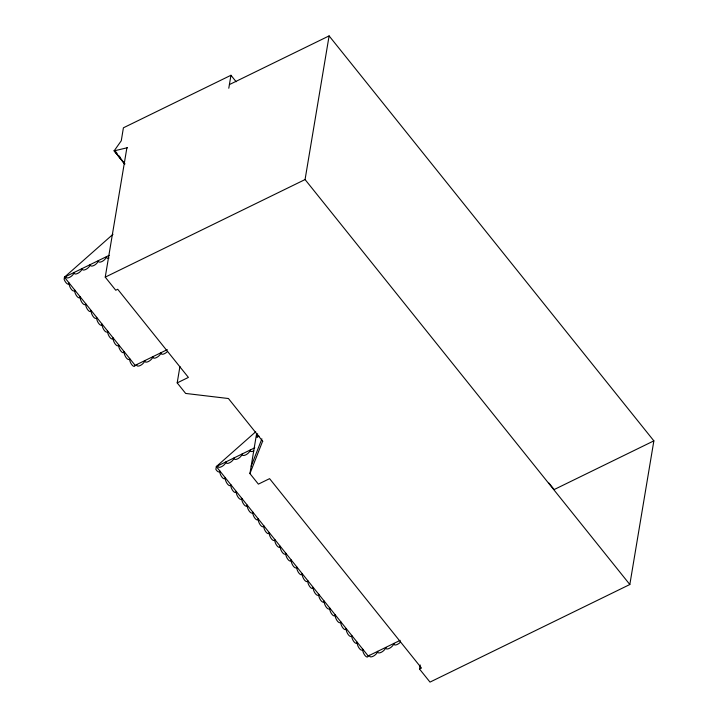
<?xml version="1.0" encoding="UTF-8"?>
<svg xmlns="http://www.w3.org/2000/svg" width="718" height="718" viewBox="0 0 718 718"><rect width="100%" height="100%" fill="white"/><g stroke="black" fill="none" stroke-linecap="round" stroke-linejoin="round"><path stroke-width="1.08" d="M114.279 150.816L124.824 163.83M262.797 441.373L228.432 398.526L185.648 393.437L177.193 382.891L188.403 377.417L117.716 289.273L115.742 290.234L105.241 277.139L126.853 148.016L127.472 147.711L114.144 150.861L121.279 140.755L123.406 127.804L230.963 75.273L236.15 81.753M177.193 382.891L179.94 366.449M228.791 88.242L230.963 75.273M229.401 84.589L329.104 35.9L653.865 440.861L629.83 584.515L430.001 682.1L419.5 669.005L421.475 668.045L269.591 478.655L258.381 484.129L249.927 473.584L256.523 434.13M259.054 436.149L257.08 437.118L257.636 433.807M629.83 584.515L305.069 179.554L329.104 35.9M419.5 669.005L420.183 664.949M369.591 655.283L369.528 656.019A4.981 2.235 -38.7 0 0 373.127 656.27A4.981 2.235 -38.7 0 0 377.444 652.15L377.677 651.334M385.772 647.465L385.539 648.201A4.981 2.235 -38.7 0 1 381.213 652.321A4.981 2.235 -38.7 0 1 377.623 652.061L377.614 651.54M251.165 466.179L261.89 438.833M249.927 473.584L262.635 441.175M114.297 150.708L124.672 163.982M112.986 234.301L64.449 277.184L64.135 279.293A4.918 1.975 64 0 0 67.025 283.655A4.918 1.975 64 0 0 69.17 283.08A4.918 1.975 64 0 0 71.432 289.426A4.918 1.975 64 0 0 74.663 289.928A4.918 1.975 64 0 0 76.925 296.274A4.918 1.975 64 0 0 80.165 296.785A4.918 1.975 64 0 0 82.426 303.131A4.918 1.975 64 0 0 85.657 303.642A4.918 1.975 64 0 0 87.919 309.988A4.918 1.975 64 0 0 91.159 310.499A4.918 1.975 64 0 0 93.421 316.844A4.918 1.975 64 0 0 96.652 317.347A4.918 1.975 64 0 0 98.913 323.692A4.918 1.975 64 0 0 102.153 324.204A4.918 1.975 64 0 0 104.415 330.549A4.918 1.975 64 0 0 107.646 331.061A4.918 1.975 64 0 0 109.908 337.406A4.918 1.975 64 0 0 113.148 337.918A4.918 1.975 64 0 0 115.41 344.263A4.918 1.975 64 0 0 118.641 344.766A4.918 1.975 64 0 0 120.902 351.111A4.918 1.975 64 0 0 124.142 351.623A4.918 1.975 64 0 0 126.404 357.968A4.918 1.975 64 0 0 129.635 358.479A4.918 1.975 64 0 0 131.897 364.825A4.918 1.975 64 0 0 135.137 365.336L167.303 349.63M255.716 431.769L216.324 466.574L215.849 469.384A4.918 1.975 64 0 0 219.78 470.882A4.918 1.975 64 0 0 222.041 477.228A4.918 1.975 64 0 0 225.272 477.739A4.918 1.975 64 0 0 227.534 484.085A4.918 1.975 64 0 0 230.774 484.587A4.918 1.975 64 0 0 233.036 490.933A4.918 1.975 64 0 0 236.267 491.444A4.918 1.975 64 0 0 238.529 497.789A4.918 1.975 64 0 0 241.769 498.301A4.918 1.975 64 0 0 244.03 504.646A4.918 1.975 64 0 0 247.261 505.158A4.918 1.975 64 0 0 249.523 511.503A4.918 1.975 64 0 0 252.763 512.006A4.918 1.975 64 0 0 255.025 518.351A4.918 1.975 64 0 0 258.256 518.863A4.918 1.975 64 0 0 260.517 525.208A4.918 1.975 64 0 0 263.757 525.72A4.918 1.975 64 0 0 266.019 532.065A4.918 1.975 64 0 0 269.259 532.577A4.918 1.975 64 0 0 271.512 538.922A4.918 1.975 64 0 0 274.752 539.433A4.918 1.975 64 0 0 277.013 545.779A4.918 1.975 64 0 0 280.253 546.281A4.918 1.975 64 0 0 282.506 552.627A4.918 1.975 64 0 0 285.746 553.138A4.918 1.975 64 0 0 288.008 559.484A4.918 1.975 64 0 0 291.248 559.995A4.918 1.975 64 0 0 293.5 566.34A4.918 1.975 64 0 0 296.74 566.852A4.918 1.975 64 0 0 299.002 573.197A4.918 1.975 64 0 0 302.242 573.7A4.918 1.975 64 0 0 304.495 580.045A4.918 1.975 64 0 0 307.735 580.557A4.918 1.975 64 0 0 309.996 586.902A4.918 1.975 64 0 0 313.236 587.414A4.918 1.975 64 0 0 315.489 593.759A4.918 1.975 64 0 0 318.729 594.271A4.918 1.975 64 0 0 320.991 600.616A4.918 1.975 64 0 0 324.231 601.119A4.918 1.975 64 0 0 326.484 607.464A4.918 1.975 64 0 0 329.724 607.975A4.918 1.975 64 0 0 331.985 614.321A4.918 1.975 64 0 0 335.225 614.832A4.918 1.975 64 0 0 337.478 621.178A4.918 1.975 64 0 0 340.718 621.689A4.918 1.975 64 0 0 342.98 628.035A4.918 1.975 64 0 0 346.22 628.546A4.918 1.975 64 0 0 348.472 634.891A4.918 1.975 64 0 0 351.712 635.394A4.918 1.975 64 0 0 353.974 641.739A4.918 1.975 64 0 0 357.214 642.251A4.918 1.975 64 0 0 359.467 648.596A4.918 1.975 64 0 0 362.707 649.108A4.918 1.975 64 0 0 364.968 655.453A4.918 1.975 64 0 0 368.208 655.965L400.195 640.339M109.199 255.33L64.449 277.184L135.137 365.336M105.241 277.139L305.069 179.554M254.782 447.79L216.324 466.574L368.208 655.965M653.865 440.861L554.161 489.559L548.965 483.079M115.499 151.435L116.908 153.185M119.008 155.815L120.409 157.565M114.162 150.843L124.726 164.009M385.71 647.591L385.719 648.112A4.981 2.235 -38.7 0 0 389.309 648.372A4.981 2.235 -38.7 0 0 393.635 644.243L393.904 643.409L393.841 644.145A4.981 2.235 -38.7 0 0 400.482 642.116M253.849 450.931A4.918 2.208 -38.7 0 1 250.286 449.989A4.918 2.208 -38.7 0 1 245.753 454.88A4.918 2.208 -38.7 0 1 242.19 453.938A4.918 2.208 -38.7 0 1 237.658 458.838A4.918 2.208 -38.7 0 1 234.104 457.896A4.918 2.208 -38.7 0 1 229.572 462.787A4.918 2.208 -38.7 0 1 226.008 461.845A4.918 2.208 -38.7 0 1 221.476 466.736A4.918 2.208 -38.7 0 1 217.913 465.794M109.028 258.004A4.918 2.208 -38.7 0 1 106.497 256.649A4.918 2.208 -38.7 0 1 101.965 261.54A4.918 2.208 -38.7 0 1 98.411 260.607A4.918 2.208 -38.7 0 1 93.87 265.498A4.918 2.208 -38.7 0 1 90.315 264.556A4.918 2.208 -38.7 0 1 85.783 269.447A4.918 2.208 -38.7 0 1 82.22 268.505A4.918 2.208 -38.7 0 1 77.688 273.405A4.918 2.208 -38.7 0 1 74.133 272.463A4.918 2.208 -38.7 0 1 69.592 277.354A4.918 2.208 -38.7 0 1 66.038 276.412M167.563 351.389A4.918 2.208 -38.7 0 1 163.049 354.18A4.918 2.208 -38.7 0 1 161.003 352.7A4.918 2.208 -38.7 0 1 156.47 357.591A4.918 2.208 -38.7 0 1 152.916 356.649A4.918 2.208 -38.7 0 1 148.375 361.549A4.918 2.208 -38.7 0 1 144.821 360.607A4.918 2.208 -38.7 0 1 140.288 365.498A4.918 2.208 -38.7 0 1 136.725 364.556M257.394 434.857A29.052 11.659 64 0 1 257.08 437.118"/></g></svg>
